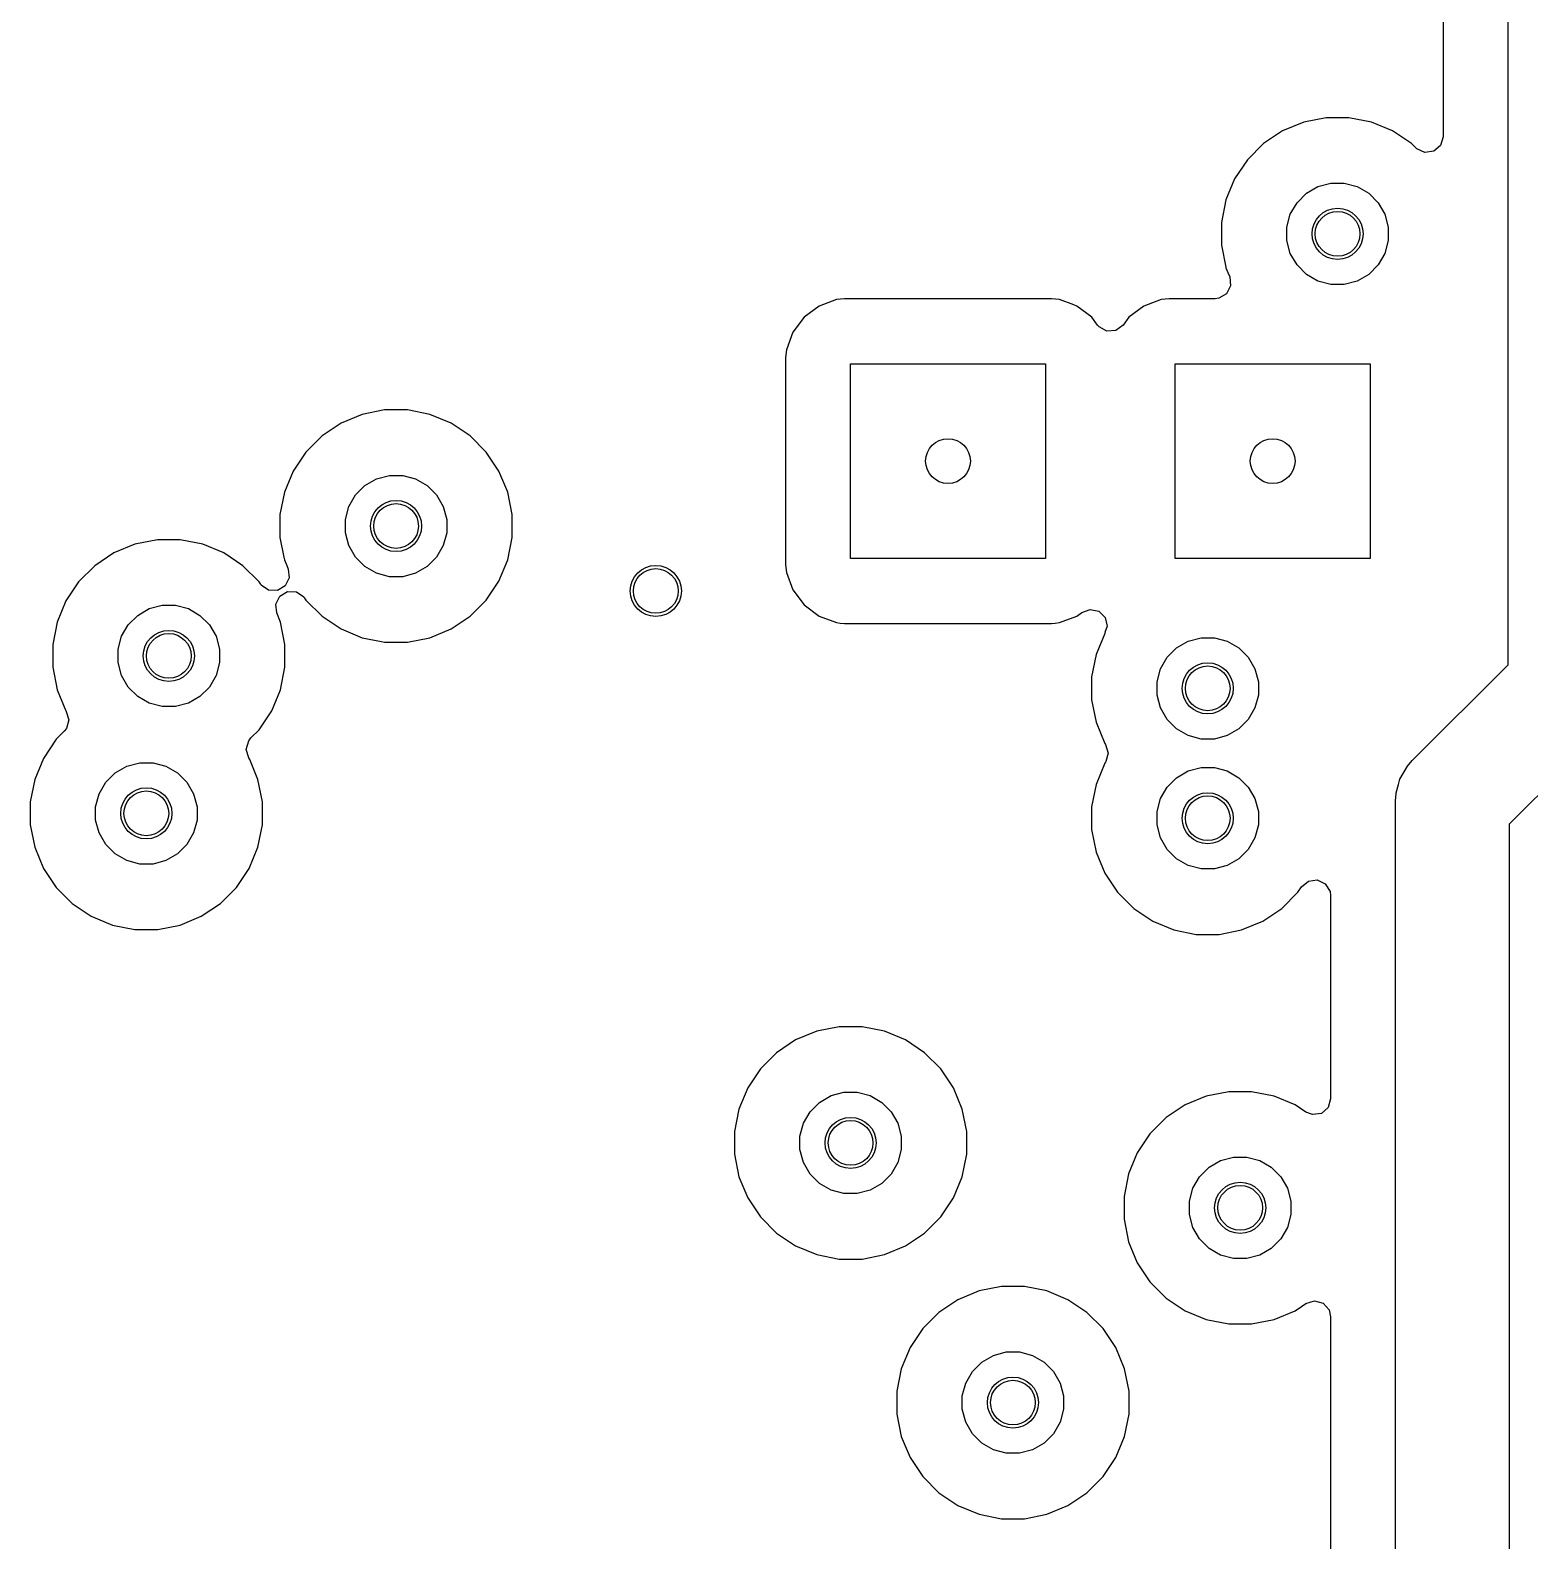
# Model space of a CAD drawing. Extents: x -2.18 to 1.8, y 0.44 to 2.81.
# Drawn here: x 0.0473 to 0.5092, y 1.6724 to 2.1377 of the extents above; entities that cross this region are included whole.
import ezdxf

# ---------------------------------------------------------------- set-up
doc = ezdxf.new("R2010")
doc.units = 0
doc.header["$MEASUREMENT"] = 0
doc.layers.add('BLACK', color=7, linetype='CONTINUOUS')

msp = doc.modelspace()

# ---------------------------------------------------------------- linework, layer by layer
at = {"layer": 'BLACK', "linetype": 'CONTINUOUS'}
for p, q in [((0.5025, 1.94225), (0.5025, 2.28775)), ((0.48248, 2.27744), (0.48248, 2.10489)), ((0.43957, 2.10939), (0.43306, 2.1067)), ((0.44648, 2.11077), (0.43957, 2.10939)), ((0.43957, 2.10939), (0.43957, 2.10939)), ((0.45352, 2.11077), (0.44648, 2.11077)), ((0.44648, 2.11077), (0.44648, 2.11077)), ((0.46043, 2.10939), (0.45352, 2.11077)), ((0.45352, 2.11077), (0.45352, 2.11077)), ((0.46694, 2.1067), (0.46043, 2.10939)), ((0.46043, 2.10939), (0.46043, 2.10939)), ((0.43306, 2.1067), (0.4272, 2.10278)), ((0.43306, 2.1067), (0.43306, 2.1067)), ((0.4728, 2.10278), (0.46694, 2.1067)), ((0.46694, 2.1067), (0.46694, 2.1067)), ((0.48248, 2.10489), (0.48171, 2.10225)), ((0.4272, 2.10278), (0.42222, 2.0978)), ((0.4272, 2.10278), (0.4272, 2.10278)), ((0.47415, 2.10144), (0.4728, 2.10278)), ((0.4728, 2.10278), (0.4728, 2.10278)), ((0.4744, 2.1012), (0.47415, 2.10144)), ((0.4769, 2.10006), (0.4744, 2.1012)), ((0.47963, 2.10045), (0.4769, 2.10006)), ((0.48171, 2.10225), (0.47963, 2.10045)), ((0.42222, 2.0978), (0.4183, 2.09194)), ((0.42222, 2.0978), (0.42222, 2.0978)), ((0.4183, 2.09194), (0.41561, 2.08543)), ((0.4183, 2.09194), (0.4183, 2.09194)), ((0.44041, 2.08749), (0.44397, 2.08955)), ((0.44397, 2.08955), (0.44794, 2.09061)), ((0.44794, 2.09061), (0.45206, 2.09061)), ((0.45206, 2.09061), (0.45603, 2.08955)), ((0.45603, 2.08955), (0.45959, 2.08749)), ((0.41561, 2.08543), (0.41423, 2.07852)), ((0.41561, 2.08543), (0.41561, 2.08543)), ((0.43545, 2.08103), (0.43751, 2.08459)), ((0.43751, 2.08459), (0.44041, 2.08749)), ((0.45959, 2.08749), (0.46249, 2.08459)), ((0.46249, 2.08459), (0.46455, 2.08103)), ((0.43439, 2.07706), (0.43545, 2.08103)), ((0.46455, 2.08103), (0.46561, 2.07706)), ((0.41423, 2.07852), (0.41423, 2.07148)), ((0.43439, 2.07294), (0.43439, 2.07706)), ((0.46561, 2.07706), (0.46561, 2.07294)), ((0.41423, 2.07148), (0.41558, 2.0647)), ((0.43545, 2.06897), (0.43439, 2.07294)), ((0.46561, 2.07294), (0.46455, 2.06897)), ((0.43751, 2.06541), (0.43545, 2.06897)), ((0.46455, 2.06897), (0.46249, 2.06541)), ((0.41558, 2.0647), (0.41561, 2.06457)), ((0.41561, 2.06457), (0.41621, 2.06311)), ((0.41621, 2.06311), (0.41677, 2.06177)), ((0.41677, 2.06177), (0.41706, 2.05903)), ((0.44041, 2.06251), (0.43751, 2.06541)), ((0.44397, 2.06045), (0.44041, 2.06251)), ((0.45959, 2.06251), (0.45603, 2.06045)), ((0.46249, 2.06541), (0.45959, 2.06251)), ((0.41583, 2.05657), (0.41346, 2.05517)), ((0.41706, 2.05903), (0.41583, 2.05657)), ((0.44794, 2.05939), (0.44397, 2.06045)), ((0.45206, 2.05939), (0.44794, 2.05939)), ((0.45603, 2.06045), (0.45206, 2.05939)), ((0.29031, 2.05275), (0.2857, 2.0493)), ((0.2957, 2.05476), (0.29031, 2.05275)), ((0.29808, 2.05502), (0.2957, 2.05476)), ((0.2957, 2.05476), (0.2957, 2.05476)), ((0.29809, 2.05502), (0.29808, 2.05502)), ((0.36191, 2.05502), (0.29809, 2.05502)), ((0.36192, 2.05502), (0.36191, 2.05502)), ((0.3643, 2.05476), (0.36192, 2.05502)), ((0.36874, 2.05311), (0.3643, 2.05476)), ((0.36969, 2.05275), (0.36874, 2.05311)), ((0.3743, 2.0493), (0.36969, 2.05275)), ((0.39031, 2.05275), (0.3857, 2.0493)), ((0.3957, 2.05476), (0.39031, 2.05275)), ((0.39808, 2.05502), (0.3957, 2.05476)), ((0.3957, 2.05476), (0.3957, 2.05476)), ((0.41226, 2.05502), (0.39808, 2.05502)), ((0.41346, 2.05517), (0.41226, 2.05502)), ((0.2857, 2.0493), (0.28225, 2.04469)), ((0.37609, 2.04691), (0.3743, 2.0493)), ((0.3743, 2.0493), (0.3743, 2.0493)), ((0.3743, 2.0493), (0.3743, 2.0493)), ((0.3857, 2.0493), (0.38391, 2.04691)), ((0.28225, 2.04469), (0.28024, 2.0393)), ((0.37655, 2.04638), (0.37609, 2.04691)), ((0.37896, 2.04507), (0.37655, 2.04638)), ((0.38171, 2.04526), (0.37896, 2.04507)), ((0.38391, 2.04691), (0.38171, 2.04526)), ((0.28024, 2.0393), (0.27998, 2.03692)), ((0.28024, 2.0393), (0.28024, 2.0393)), ((0.27998, 2.03692), (0.27998, 1.97308)), ((0.3, 1.975), (0.3, 2.035)), ((0.3, 2.035), (0.36, 2.035)), ((0.36, 2.035), (0.36, 1.975)), ((0.4, 1.975), (0.4, 2.035)), ((0.4, 2.035), (0.46, 2.035)), ((0.46, 2.035), (0.46, 1.975)), ((0.14957, 2.01939), (0.14306, 2.0167)), ((0.15648, 2.02077), (0.14957, 2.01939)), ((0.14957, 2.01939), (0.14957, 2.01939)), ((0.16352, 2.02077), (0.15648, 2.02077)), ((0.15648, 2.02077), (0.15648, 2.02077)), ((0.17043, 2.01939), (0.16352, 2.02077)), ((0.16352, 2.02077), (0.16352, 2.02077)), ((0.17694, 2.0167), (0.17043, 2.01939)), ((0.17043, 2.01939), (0.17043, 2.01939)), ((0.14306, 2.0167), (0.1372, 2.01278)), ((0.14306, 2.0167), (0.14306, 2.0167)), ((0.1828, 2.01278), (0.17694, 2.0167)), ((0.17694, 2.0167), (0.17694, 2.0167)), ((0.1372, 2.01278), (0.13222, 2.0078)), ((0.1372, 2.01278), (0.1372, 2.01278)), ((0.18778, 2.0078), (0.1828, 2.01278)), ((0.1828, 2.01278), (0.1828, 2.01278)), ((0.13222, 2.0078), (0.1283, 2.00194)), ((0.13222, 2.0078), (0.13222, 2.0078)), ((0.1917, 2.00194), (0.18778, 2.0078)), ((0.18778, 2.0078), (0.18778, 2.0078)), ((0.1283, 2.00194), (0.12561, 1.99543)), ((0.1283, 2.00194), (0.1283, 2.00194)), ((0.19439, 1.99543), (0.1917, 2.00194)), ((0.1917, 2.00194), (0.1917, 2.00194)), ((0.1917, 2.00194), (0.1917, 2.00194)), ((0.14751, 1.99459), (0.15041, 1.99749)), ((0.15041, 1.99749), (0.15397, 1.99955)), ((0.15397, 1.99955), (0.15794, 2.00061)), ((0.15794, 2.00061), (0.16206, 2.00061)), ((0.16206, 2.00061), (0.16603, 1.99955)), ((0.16603, 1.99955), (0.16959, 1.99749)), ((0.16959, 1.99749), (0.17249, 1.99459)), ((0.12561, 1.99543), (0.12423, 1.98852)), ((0.12561, 1.99543), (0.12561, 1.99543)), ((0.14545, 1.99103), (0.14751, 1.99459)), ((0.17249, 1.99459), (0.17455, 1.99103)), ((0.19577, 1.98852), (0.19439, 1.99543)), ((0.12423, 1.98852), (0.12423, 1.98148)), ((0.14439, 1.98706), (0.14545, 1.99103)), ((0.14439, 1.98294), (0.14439, 1.98706)), ((0.17455, 1.99103), (0.17561, 1.98706)), ((0.17561, 1.98706), (0.17561, 1.98294)), ((0.19577, 1.98148), (0.19577, 1.98852)), ((0.14545, 1.97897), (0.14439, 1.98294)), ((0.17561, 1.98294), (0.17455, 1.97897)), ((0.07957, 1.97939), (0.07306, 1.9767)), ((0.08648, 1.98077), (0.07957, 1.97939)), ((0.07957, 1.97939), (0.07957, 1.97939)), ((0.09352, 1.98077), (0.08648, 1.98077)), ((0.08648, 1.98077), (0.08648, 1.98077)), ((0.10043, 1.97939), (0.09352, 1.98077)), ((0.09352, 1.98077), (0.09352, 1.98077)), ((0.10694, 1.9767), (0.10043, 1.97939)), ((0.10043, 1.97939), (0.10043, 1.97939)), ((0.12423, 1.98148), (0.12543, 1.97543)), ((0.14751, 1.97541), (0.14545, 1.97897)), ((0.17455, 1.97897), (0.17249, 1.97541)), ((0.19439, 1.97457), (0.19577, 1.98148)), ((0.0672, 1.97278), (0.06222, 1.9678)), ((0.07306, 1.9767), (0.0672, 1.97278)), ((0.0672, 1.97278), (0.0672, 1.97278)), ((0.07306, 1.9767), (0.07306, 1.9767)), ((0.1128, 1.97278), (0.10694, 1.9767)), ((0.10694, 1.9767), (0.10694, 1.9767)), ((0.11778, 1.9678), (0.1128, 1.97278)), ((0.1128, 1.97278), (0.1128, 1.97278)), ((0.12543, 1.97543), (0.12561, 1.97457)), ((0.12561, 1.97457), (0.12633, 1.97281)), ((0.12633, 1.97281), (0.12677, 1.97175)), ((0.15041, 1.97251), (0.14751, 1.97541)), ((0.17249, 1.97541), (0.16959, 1.97251)), ((0.1917, 1.96806), (0.19439, 1.97457)), ((0.27998, 1.97308), (0.28024, 1.9707)), ((0.36, 1.975), (0.3, 1.975)), ((0.46, 1.975), (0.4, 1.975)), ((0.12707, 1.96902), (0.12584, 1.96656)), ((0.12677, 1.97175), (0.12707, 1.96902)), ((0.15397, 1.97045), (0.15041, 1.97251)), ((0.15794, 1.96939), (0.15397, 1.97045)), ((0.16206, 1.96939), (0.15794, 1.96939)), ((0.16603, 1.97045), (0.16206, 1.96939)), ((0.16959, 1.97251), (0.16603, 1.97045)), ((0.28024, 1.9707), (0.28024, 1.9707)), ((0.28024, 1.9707), (0.28225, 1.96531)), ((0.06222, 1.9678), (0.0583, 1.96194)), ((0.06222, 1.9678), (0.06222, 1.9678)), ((0.1182, 1.96717), (0.11778, 1.9678)), ((0.11778, 1.9678), (0.11778, 1.9678)), ((0.11846, 1.96682), (0.1182, 1.96717)), ((0.12072, 1.96525), (0.11846, 1.96682)), ((0.12347, 1.96515), (0.12072, 1.96525)), ((0.12584, 1.96656), (0.12347, 1.96515)), ((0.12416, 1.96344), (0.12653, 1.96485)), ((0.12653, 1.96485), (0.12928, 1.96475)), ((0.12928, 1.96475), (0.13154, 1.96318)), ((0.18778, 1.9622), (0.1917, 1.96806)), ((0.28225, 1.96531), (0.2857, 1.9607)), ((0.0583, 1.96194), (0.05561, 1.95543)), ((0.0583, 1.96194), (0.0583, 1.96194)), ((0.08041, 1.95749), (0.08397, 1.95955)), ((0.08397, 1.95955), (0.08794, 1.96061)), ((0.08794, 1.96061), (0.09206, 1.96061)), ((0.09206, 1.96061), (0.09603, 1.95955)), ((0.09603, 1.95955), (0.09959, 1.95749)), ((0.12293, 1.96098), (0.12416, 1.96344)), ((0.12323, 1.95825), (0.12293, 1.96098)), ((0.13154, 1.96318), (0.1318, 1.96283)), ((0.1318, 1.96283), (0.13222, 1.9622)), ((0.13222, 1.9622), (0.13222, 1.9622)), ((0.13222, 1.9622), (0.1372, 1.95722)), ((0.1828, 1.95722), (0.18778, 1.9622)), ((0.2857, 1.9607), (0.29031, 1.95725)), ((0.37119, 1.95837), (0.37377, 1.95933)), ((0.37377, 1.95933), (0.37645, 1.95874)), ((0.05561, 1.95543), (0.05423, 1.94852)), ((0.05561, 1.95543), (0.05561, 1.95543)), ((0.07545, 1.95103), (0.07751, 1.95459)), ((0.07751, 1.95459), (0.08041, 1.95749)), ((0.09959, 1.95749), (0.10249, 1.95459)), ((0.10249, 1.95459), (0.10455, 1.95103)), ((0.12439, 1.95543), (0.12323, 1.95825)), ((0.12577, 1.94852), (0.12439, 1.95543)), ((0.1372, 1.95722), (0.1372, 1.95722)), ((0.1372, 1.95722), (0.14306, 1.9533)), ((0.17694, 1.9533), (0.1828, 1.95722)), ((0.29031, 1.95725), (0.2957, 1.95524)), ((0.2957, 1.95524), (0.29677, 1.95512)), ((0.29677, 1.95512), (0.29808, 1.95498)), ((0.29808, 1.95498), (0.29809, 1.95498)), ((0.29809, 1.95498), (0.36191, 1.95498)), ((0.36191, 1.95498), (0.36192, 1.95498)), ((0.36192, 1.95498), (0.36298, 1.95509)), ((0.36298, 1.95509), (0.3643, 1.95524)), ((0.3643, 1.95524), (0.36969, 1.95725)), ((0.36969, 1.95725), (0.37119, 1.95837)), ((0.37645, 1.95874), (0.3784, 1.9568)), ((0.3784, 1.9568), (0.37898, 1.95411)), ((0.07439, 1.94706), (0.07545, 1.95103)), ((0.10455, 1.95103), (0.10561, 1.94706)), ((0.14306, 1.9533), (0.14306, 1.9533)), ((0.14306, 1.9533), (0.14306, 1.9533)), ((0.14306, 1.9533), (0.14957, 1.95061)), ((0.14957, 1.95061), (0.15551, 1.94943)), ((0.16352, 1.94923), (0.17043, 1.95061)), ((0.17043, 1.95061), (0.17694, 1.9533)), ((0.3783, 1.95194), (0.37561, 1.94543)), ((0.37842, 1.95215), (0.3783, 1.95194)), ((0.37898, 1.95411), (0.37833, 1.9522)), ((0.37833, 1.9522), (0.37842, 1.95215)), ((0.40041, 1.94749), (0.40397, 1.94955)), ((0.40397, 1.94955), (0.40794, 1.95061)), ((0.40794, 1.95061), (0.41206, 1.95061)), ((0.41206, 1.95061), (0.41603, 1.94955)), ((0.41603, 1.94955), (0.41959, 1.94749)), ((0.05423, 1.94852), (0.05423, 1.94148)), ((0.07439, 1.94294), (0.07439, 1.94706)), ((0.10561, 1.94706), (0.10561, 1.94294)), ((0.12577, 1.94148), (0.12577, 1.94852)), ((0.15551, 1.94943), (0.15648, 1.94923)), ((0.15648, 1.94923), (0.15648, 1.94923)), ((0.15648, 1.94923), (0.15648, 1.94923)), ((0.15648, 1.94923), (0.16352, 1.94923)), ((0.16352, 1.94923), (0.16352, 1.94923)), ((0.37561, 1.94543), (0.37423, 1.93852)), ((0.37561, 1.94543), (0.37561, 1.94543)), ((0.39751, 1.94459), (0.40041, 1.94749)), ((0.41959, 1.94749), (0.42249, 1.94459)), ((0.05423, 1.94148), (0.05561, 1.93457)), ((0.07545, 1.93897), (0.07439, 1.94294)), ((0.10561, 1.94294), (0.10455, 1.93897)), ((0.12439, 1.93457), (0.12577, 1.94148)), ((0.39439, 1.93706), (0.39545, 1.94103)), ((0.39545, 1.94103), (0.39751, 1.94459)), ((0.42249, 1.94459), (0.42455, 1.94103)), ((0.42455, 1.94103), (0.42561, 1.93706)), ((0.473, 1.91275), (0.5025, 1.94225)), ((0.07751, 1.93541), (0.07545, 1.93897)), ((0.10455, 1.93897), (0.10249, 1.93541)), ((0.37423, 1.93852), (0.37423, 1.93148)), ((0.39439, 1.93294), (0.39439, 1.93706)), ((0.42561, 1.93706), (0.42561, 1.93294)), ((0.05561, 1.93457), (0.05561, 1.93457)), ((0.05561, 1.93457), (0.0583, 1.92806)), ((0.08041, 1.93251), (0.07751, 1.93541)), ((0.08397, 1.93045), (0.08041, 1.93251)), ((0.09959, 1.93251), (0.09603, 1.93045)), ((0.10249, 1.93541), (0.09959, 1.93251)), ((0.1217, 1.92806), (0.12439, 1.93457)), ((0.37423, 1.93148), (0.37561, 1.92457)), ((0.39545, 1.92897), (0.39439, 1.93294)), ((0.42561, 1.93294), (0.42455, 1.92897)), ((0.0583, 1.92806), (0.0583, 1.92806)), ((0.0583, 1.92806), (0.05838, 1.92794)), ((0.05838, 1.92794), (0.0584, 1.92788)), ((0.0584, 1.92788), (0.05842, 1.92785)), ((0.05842, 1.92785), (0.05841, 1.92784)), ((0.05841, 1.92784), (0.0592, 1.92532)), ((0.08794, 1.92939), (0.08397, 1.93045)), ((0.09206, 1.92939), (0.08794, 1.92939)), ((0.09603, 1.93045), (0.09206, 1.92939)), ((0.11778, 1.9222), (0.1217, 1.92806)), ((0.39751, 1.92541), (0.39545, 1.92897)), ((0.42455, 1.92897), (0.42249, 1.92541)), ((0.05777, 1.92178), (0.05529, 1.9193)), ((0.05847, 1.92267), (0.05777, 1.92178)), ((0.0592, 1.92532), (0.05847, 1.92267)), ((0.1153, 1.91972), (0.11778, 1.9222)), ((0.37561, 1.92457), (0.37561, 1.92457)), ((0.37561, 1.92457), (0.3783, 1.91806)), ((0.40041, 1.92251), (0.39751, 1.92541)), ((0.40397, 1.92045), (0.40041, 1.92251)), ((0.41959, 1.92251), (0.41603, 1.92045)), ((0.42249, 1.92541), (0.41959, 1.92251)), ((0.53237, 1.92263), (0.50287, 1.89313)), ((0.05529, 1.9193), (0.05137, 1.91344)), ((0.11387, 1.91618), (0.1146, 1.91883)), ((0.1146, 1.91883), (0.1153, 1.91972)), ((0.3783, 1.91806), (0.37853, 1.91771)), ((0.37853, 1.91771), (0.37936, 1.91509)), ((0.40794, 1.91939), (0.40397, 1.92045)), ((0.41206, 1.91939), (0.40794, 1.91939)), ((0.41603, 1.92045), (0.41206, 1.91939)), ((0.05137, 1.91344), (0.04868, 1.90693)), ((0.05137, 1.91344), (0.05137, 1.91344)), ((0.11466, 1.91365), (0.11387, 1.91618)), ((0.11467, 1.91362), (0.11465, 1.91365)), ((0.11465, 1.91365), (0.11466, 1.91365)), ((0.11469, 1.91355), (0.11467, 1.91362)), ((0.11477, 1.91344), (0.11469, 1.91355)), ((0.11491, 1.91309), (0.11477, 1.91344)), ((0.11746, 1.90693), (0.11491, 1.91309)), ((0.37863, 1.91243), (0.37853, 1.91229)), ((0.37936, 1.91509), (0.37863, 1.91243)), ((0.47149, 1.91103), (0.473, 1.91275)), ((0.07058, 1.90608), (0.07348, 1.90899)), ((0.07348, 1.90899), (0.07704, 1.91105)), ((0.07704, 1.91105), (0.08102, 1.91211)), ((0.08102, 1.91211), (0.08513, 1.91211)), ((0.08513, 1.91211), (0.0891, 1.91105)), ((0.0891, 1.91105), (0.09266, 1.90899)), ((0.09266, 1.90899), (0.09556, 1.90608)), ((0.3783, 1.91194), (0.37561, 1.90543)), ((0.37853, 1.91229), (0.3783, 1.91194)), ((0.40041, 1.90749), (0.40397, 1.90955)), ((0.40397, 1.90955), (0.40794, 1.91061)), ((0.40794, 1.91061), (0.41206, 1.91061)), ((0.41206, 1.91061), (0.41603, 1.90955)), ((0.41603, 1.90955), (0.41959, 1.90749)), ((0.46921, 1.90707), (0.47149, 1.91103)), ((0.47149, 1.91103), (0.47149, 1.91103)), ((0.04868, 1.90693), (0.0473, 1.90002)), ((0.04868, 1.90693), (0.04868, 1.90693)), ((0.06852, 1.90252), (0.07058, 1.90608)), ((0.09556, 1.90608), (0.09762, 1.90252)), ((0.11884, 1.90002), (0.11746, 1.90693)), ((0.37561, 1.90543), (0.37423, 1.89852)), ((0.37561, 1.90543), (0.37561, 1.90543)), ((0.39545, 1.90103), (0.39751, 1.90459)), ((0.39751, 1.90459), (0.40041, 1.90749)), ((0.41959, 1.90749), (0.42249, 1.90459)), ((0.42249, 1.90459), (0.42455, 1.90103)), ((0.46806, 1.90278), (0.46877, 1.90543)), ((0.46877, 1.90543), (0.46921, 1.90707)), ((0.0473, 1.90002), (0.0473, 1.89297)), ((0.06746, 1.89855), (0.06852, 1.90252)), ((0.06746, 1.89444), (0.06746, 1.89855)), ((0.09762, 1.90252), (0.09868, 1.89855)), ((0.09868, 1.89855), (0.09868, 1.89444)), ((0.11884, 1.89297), (0.11884, 1.90002)), ((0.37423, 1.89852), (0.37423, 1.89148)), ((0.39439, 1.89706), (0.39545, 1.90103)), ((0.42455, 1.90103), (0.42561, 1.89706)), ((0.46787, 1.90037), (0.46802, 1.90266)), ((0.46787, 1.37963), (0.46787, 1.90037)), ((0.46802, 1.90266), (0.46806, 1.90278)), ((0.06852, 1.89047), (0.06746, 1.89444)), ((0.09868, 1.89444), (0.09762, 1.89047)), ((0.39439, 1.89294), (0.39439, 1.89706)), ((0.42561, 1.89706), (0.42561, 1.89294)), ((0.0473, 1.89297), (0.04868, 1.88606)), ((0.07058, 1.88691), (0.06852, 1.89047)), ((0.09762, 1.89047), (0.09556, 1.88691)), ((0.11746, 1.88606), (0.11884, 1.89297)), ((0.37423, 1.89148), (0.37561, 1.88457)), ((0.39545, 1.88897), (0.39439, 1.89294)), ((0.42561, 1.89294), (0.42455, 1.88897)), ((0.50287, 1.89313), (0.50287, 1.38687)), ((0.04868, 1.88606), (0.04868, 1.88606)), ((0.04868, 1.88606), (0.05137, 1.87955)), ((0.07348, 1.884), (0.07058, 1.88691)), ((0.09556, 1.88691), (0.09266, 1.884)), ((0.11477, 1.87955), (0.11746, 1.88606)), ((0.37561, 1.88457), (0.37561, 1.88457)), ((0.37561, 1.88457), (0.3783, 1.87806)), ((0.39751, 1.88541), (0.39545, 1.88897)), ((0.40041, 1.88251), (0.39751, 1.88541)), ((0.42249, 1.88541), (0.41959, 1.88251)), ((0.42455, 1.88897), (0.42249, 1.88541)), ((0.07704, 1.88195), (0.07348, 1.884)), ((0.08102, 1.88088), (0.07704, 1.88195)), ((0.08513, 1.88088), (0.08102, 1.88088)), ((0.0891, 1.88195), (0.08513, 1.88088)), ((0.09266, 1.884), (0.0891, 1.88195)), ((0.40397, 1.88045), (0.40041, 1.88251)), ((0.40794, 1.87939), (0.40397, 1.88045)), ((0.41603, 1.88045), (0.41206, 1.87939)), ((0.41959, 1.88251), (0.41603, 1.88045)), ((0.05137, 1.87955), (0.05137, 1.87955)), ((0.05137, 1.87955), (0.05529, 1.8737)), ((0.11085, 1.8737), (0.11477, 1.87955)), ((0.3783, 1.87806), (0.3783, 1.87806)), ((0.3783, 1.87806), (0.38222, 1.8722)), ((0.41206, 1.87939), (0.40794, 1.87939)), ((0.43891, 1.87389), (0.44102, 1.87566)), ((0.44102, 1.87566), (0.44375, 1.876)), ((0.44375, 1.876), (0.44623, 1.87481)), ((0.05529, 1.8737), (0.05529, 1.8737)), ((0.05529, 1.8737), (0.06027, 1.86871)), ((0.10587, 1.86871), (0.11085, 1.8737)), ((0.38222, 1.8722), (0.38222, 1.8722)), ((0.38222, 1.8722), (0.3872, 1.86722)), ((0.4328, 1.86722), (0.43778, 1.8722)), ((0.43778, 1.8722), (0.43891, 1.87389)), ((0.44623, 1.87481), (0.44768, 1.87247)), ((0.44768, 1.87247), (0.44785, 1.87118)), ((0.44785, 1.87118), (0.44785, 1.80854)), ((0.06027, 1.86871), (0.06027, 1.86871)), ((0.06027, 1.86871), (0.06613, 1.8648)), ((0.10001, 1.8648), (0.10587, 1.86871)), ((0.3872, 1.86722), (0.3872, 1.86722)), ((0.3872, 1.86722), (0.39306, 1.8633)), ((0.42694, 1.8633), (0.4328, 1.86722)), ((0.06613, 1.8648), (0.06613, 1.8648)), ((0.06613, 1.8648), (0.06613, 1.8648)), ((0.06613, 1.8648), (0.07264, 1.8621)), ((0.07264, 1.8621), (0.07955, 1.86073)), ((0.08659, 1.86073), (0.0935, 1.8621)), ((0.0935, 1.8621), (0.10001, 1.8648)), ((0.39306, 1.8633), (0.39306, 1.8633)), ((0.39306, 1.8633), (0.39306, 1.8633)), ((0.39306, 1.8633), (0.39957, 1.86061)), ((0.42043, 1.86061), (0.42694, 1.8633)), ((0.07955, 1.86073), (0.07955, 1.86073)), ((0.07955, 1.86073), (0.07955, 1.86073)), ((0.07955, 1.86073), (0.08659, 1.86073)), ((0.08659, 1.86073), (0.08659, 1.86073)), ((0.39957, 1.86061), (0.40647, 1.85923)), ((0.40647, 1.85923), (0.40648, 1.85923)), ((0.40648, 1.85923), (0.40648, 1.85923)), ((0.40648, 1.85923), (0.40648, 1.85923)), ((0.40648, 1.85923), (0.41352, 1.85923)), ((0.41352, 1.85923), (0.42043, 1.86061)), ((0.41352, 1.85923), (0.41352, 1.85923)), ((0.28957, 1.82939), (0.28306, 1.8267)), ((0.29648, 1.83077), (0.28957, 1.82939)), ((0.28957, 1.82939), (0.28957, 1.82939)), ((0.30352, 1.83077), (0.29648, 1.83077)), ((0.29648, 1.83077), (0.29648, 1.83077)), ((0.31043, 1.82939), (0.30352, 1.83077)), ((0.30352, 1.83077), (0.30352, 1.83077)), ((0.31694, 1.8267), (0.31043, 1.82939)), ((0.31043, 1.82939), (0.31043, 1.82939)), ((0.28306, 1.8267), (0.2772, 1.82278)), ((0.28306, 1.8267), (0.28306, 1.8267)), ((0.3228, 1.82278), (0.31694, 1.8267)), ((0.31694, 1.8267), (0.31694, 1.8267)), ((0.2772, 1.82278), (0.27222, 1.8178)), ((0.2772, 1.82278), (0.2772, 1.82278)), ((0.32778, 1.8178), (0.3228, 1.82278)), ((0.3228, 1.82278), (0.3228, 1.82278)), ((0.27222, 1.8178), (0.2683, 1.81194)), ((0.27222, 1.8178), (0.27222, 1.8178)), ((0.3317, 1.81194), (0.32778, 1.8178)), ((0.32778, 1.8178), (0.32778, 1.8178)), ((0.2683, 1.81194), (0.26561, 1.80543)), ((0.2683, 1.81194), (0.2683, 1.81194)), ((0.29397, 1.80955), (0.29794, 1.81061)), ((0.29794, 1.81061), (0.30206, 1.81061)), ((0.30206, 1.81061), (0.30603, 1.80955)), ((0.33439, 1.80543), (0.3317, 1.81194)), ((0.3317, 1.81194), (0.3317, 1.81194)), ((0.3317, 1.81194), (0.3317, 1.81194)), ((0.41648, 1.81077), (0.40957, 1.80939)), ((0.42352, 1.81077), (0.41648, 1.81077)), ((0.41648, 1.81077), (0.41648, 1.81077)), ((0.43043, 1.80939), (0.42352, 1.81077)), ((0.42352, 1.81077), (0.42352, 1.81077)), ((0.26561, 1.80543), (0.26423, 1.79852)), ((0.26561, 1.80543), (0.26561, 1.80543)), ((0.28751, 1.80459), (0.29041, 1.80749)), ((0.29041, 1.80749), (0.29397, 1.80955)), ((0.30603, 1.80955), (0.30959, 1.80749)), ((0.30959, 1.80749), (0.31249, 1.80459)), ((0.33577, 1.79852), (0.33439, 1.80543)), ((0.40306, 1.8067), (0.3972, 1.80278)), ((0.40957, 1.80939), (0.40306, 1.8067)), ((0.40306, 1.8067), (0.40306, 1.8067)), ((0.40957, 1.80939), (0.40957, 1.80939)), ((0.43694, 1.8067), (0.43043, 1.80939)), ((0.43043, 1.80939), (0.43043, 1.80939)), ((0.44026, 1.80448), (0.43694, 1.8067)), ((0.43694, 1.8067), (0.43694, 1.8067)), ((0.44708, 1.8059), (0.445, 1.8041)), ((0.44785, 1.80854), (0.44708, 1.8059)), ((0.28439, 1.79706), (0.28545, 1.80103)), ((0.28545, 1.80103), (0.28751, 1.80459)), ((0.31249, 1.80459), (0.31455, 1.80103)), ((0.31455, 1.80103), (0.31561, 1.79706)), ((0.3972, 1.80278), (0.39222, 1.7978)), ((0.3972, 1.80278), (0.3972, 1.80278)), ((0.44228, 1.80371), (0.44026, 1.80448)), ((0.445, 1.8041), (0.44228, 1.80371)), ((0.26423, 1.79852), (0.26423, 1.79148)), ((0.28439, 1.79294), (0.28439, 1.79706)), ((0.31561, 1.79706), (0.31561, 1.79294)), ((0.33577, 1.79148), (0.33577, 1.79852)), ((0.39222, 1.7978), (0.3883, 1.79194)), ((0.39222, 1.7978), (0.39222, 1.7978)), ((0.26423, 1.79148), (0.26561, 1.78457)), ((0.28545, 1.78897), (0.28439, 1.79294)), ((0.31561, 1.79294), (0.31455, 1.78897)), ((0.33439, 1.78457), (0.33577, 1.79148)), ((0.3883, 1.79194), (0.38561, 1.78543)), ((0.3883, 1.79194), (0.3883, 1.79194)), ((0.28751, 1.78541), (0.28545, 1.78897)), ((0.31455, 1.78897), (0.31249, 1.78541)), ((0.40751, 1.78459), (0.41041, 1.78749)), ((0.41041, 1.78749), (0.41397, 1.78955)), ((0.41397, 1.78955), (0.41794, 1.79061)), ((0.41794, 1.79061), (0.42206, 1.79061)), ((0.42206, 1.79061), (0.42603, 1.78955)), ((0.42603, 1.78955), (0.42959, 1.78749)), ((0.42959, 1.78749), (0.43249, 1.78459)), ((0.26561, 1.78457), (0.26561, 1.78457)), ((0.26561, 1.78457), (0.2683, 1.77806)), ((0.29041, 1.78251), (0.28751, 1.78541)), ((0.29397, 1.78045), (0.29041, 1.78251)), ((0.30959, 1.78251), (0.30603, 1.78045)), ((0.31249, 1.78541), (0.30959, 1.78251)), ((0.3317, 1.77806), (0.33439, 1.78457)), ((0.38561, 1.78543), (0.38423, 1.77852)), ((0.38561, 1.78543), (0.38561, 1.78543)), ((0.40545, 1.78103), (0.40751, 1.78459)), ((0.43249, 1.78459), (0.43455, 1.78103)), ((0.2683, 1.77806), (0.2683, 1.77806)), ((0.2683, 1.77806), (0.27222, 1.7722)), ((0.29794, 1.77939), (0.29397, 1.78045)), ((0.30206, 1.77939), (0.29794, 1.77939)), ((0.30603, 1.78045), (0.30206, 1.77939)), ((0.32778, 1.7722), (0.3317, 1.77806)), ((0.38423, 1.77852), (0.38423, 1.77148)), ((0.40439, 1.77706), (0.40545, 1.78103)), ((0.43455, 1.78103), (0.43561, 1.77706)), ((0.40439, 1.77294), (0.40439, 1.77706)), ((0.40545, 1.76897), (0.40439, 1.77294)), ((0.43561, 1.77294), (0.43455, 1.76897)), ((0.43561, 1.77706), (0.43561, 1.77294)), ((0.27222, 1.7722), (0.27222, 1.7722)), ((0.27222, 1.7722), (0.2772, 1.76722)), ((0.3228, 1.76722), (0.32778, 1.7722)), ((0.38423, 1.77148), (0.38561, 1.76457)), ((0.40751, 1.76541), (0.40545, 1.76897)), ((0.43455, 1.76897), (0.43249, 1.76541)), ((0.2772, 1.76722), (0.2772, 1.76722)), ((0.2772, 1.76722), (0.28306, 1.7633)), ((0.31694, 1.7633), (0.3228, 1.76722)), ((0.38561, 1.76457), (0.38561, 1.76457)), ((0.38561, 1.76457), (0.3883, 1.75806)), ((0.41041, 1.76251), (0.40751, 1.76541)), ((0.43249, 1.76541), (0.42959, 1.76251)), ((0.28306, 1.7633), (0.28306, 1.7633)), ((0.28306, 1.7633), (0.28306, 1.7633)), ((0.28306, 1.7633), (0.28957, 1.76061)), ((0.28957, 1.76061), (0.29648, 1.75923)), ((0.29648, 1.75923), (0.29648, 1.75923)), ((0.29648, 1.75923), (0.29648, 1.75923)), ((0.29648, 1.75923), (0.30352, 1.75923)), ((0.30352, 1.75923), (0.31043, 1.76061)), ((0.30352, 1.75923), (0.30352, 1.75923)), ((0.31043, 1.76061), (0.31694, 1.7633)), ((0.41397, 1.76045), (0.41041, 1.76251)), ((0.41794, 1.75939), (0.41397, 1.76045)), ((0.42206, 1.75939), (0.41794, 1.75939)), ((0.42603, 1.76045), (0.42206, 1.75939)), ((0.42959, 1.76251), (0.42603, 1.76045)), ((0.3883, 1.75806), (0.3883, 1.75806)), ((0.3883, 1.75806), (0.39222, 1.7522)), ((0.34648, 1.75077), (0.33957, 1.74939)), ((0.35352, 1.75077), (0.34648, 1.75077)), ((0.34648, 1.75077), (0.34648, 1.75077)), ((0.36043, 1.74939), (0.35352, 1.75077)), ((0.35352, 1.75077), (0.35352, 1.75077)), ((0.39222, 1.7522), (0.39222, 1.7522)), ((0.39222, 1.7522), (0.3972, 1.74722)), ((0.33306, 1.7467), (0.3272, 1.74278)), ((0.33957, 1.74939), (0.33306, 1.7467)), ((0.33306, 1.7467), (0.33306, 1.7467)), ((0.33957, 1.74939), (0.33957, 1.74939)), ((0.36694, 1.7467), (0.36043, 1.74939)), ((0.36043, 1.74939), (0.36043, 1.74939)), ((0.3728, 1.74278), (0.36694, 1.7467)), ((0.36694, 1.7467), (0.36694, 1.7467)), ((0.3972, 1.74722), (0.3972, 1.74722)), ((0.3972, 1.74722), (0.40306, 1.7433)), ((0.43886, 1.74458), (0.44026, 1.74552)), ((0.44026, 1.74552), (0.44289, 1.74634)), ((0.44289, 1.74634), (0.44554, 1.74561)), ((0.44554, 1.74561), (0.44738, 1.74357)), ((0.3272, 1.74278), (0.32222, 1.7378)), ((0.3272, 1.74278), (0.3272, 1.74278)), ((0.37778, 1.7378), (0.3728, 1.74278)), ((0.3728, 1.74278), (0.3728, 1.74278)), ((0.40306, 1.7433), (0.40306, 1.7433)), ((0.40306, 1.7433), (0.40306, 1.7433)), ((0.40306, 1.7433), (0.40957, 1.74061)), ((0.40957, 1.74061), (0.41648, 1.73923)), ((0.42352, 1.73923), (0.43043, 1.74061)), ((0.43043, 1.74061), (0.43694, 1.7433)), ((0.43694, 1.7433), (0.43886, 1.74458)), ((0.44738, 1.74357), (0.44785, 1.74146)), ((0.44785, 1.74146), (0.44785, 1.66565)), ((0.32222, 1.7378), (0.3183, 1.73194)), ((0.32222, 1.7378), (0.32222, 1.7378)), ((0.3817, 1.73194), (0.37778, 1.7378)), ((0.37778, 1.7378), (0.37778, 1.7378)), ((0.41648, 1.73923), (0.41648, 1.73923)), ((0.41648, 1.73923), (0.41648, 1.73923)), ((0.41648, 1.73923), (0.42352, 1.73923)), ((0.42352, 1.73923), (0.42352, 1.73923)), ((0.3183, 1.73194), (0.31561, 1.72543)), ((0.3183, 1.73194), (0.3183, 1.73194)), ((0.38439, 1.72543), (0.3817, 1.73194)), ((0.3817, 1.73194), (0.3817, 1.73194)), ((0.3817, 1.73194), (0.3817, 1.73194)), ((0.33751, 1.72459), (0.34041, 1.72749)), ((0.34041, 1.72749), (0.34397, 1.72955)), ((0.34397, 1.72955), (0.34794, 1.73061)), ((0.34794, 1.73061), (0.35206, 1.73061)), ((0.35206, 1.73061), (0.35603, 1.72955)), ((0.35603, 1.72955), (0.35959, 1.72749)), ((0.35959, 1.72749), (0.36249, 1.72459)), ((0.31561, 1.72543), (0.31423, 1.71852)), ((0.31561, 1.72543), (0.31561, 1.72543)), ((0.33545, 1.72103), (0.33751, 1.72459)), ((0.36249, 1.72459), (0.36455, 1.72103)), ((0.38577, 1.71852), (0.38439, 1.72543)), ((0.31423, 1.71852), (0.31423, 1.71148)), ((0.33439, 1.71706), (0.33545, 1.72103)), ((0.33439, 1.71294), (0.33439, 1.71706)), ((0.36455, 1.72103), (0.36561, 1.71706)), ((0.36561, 1.71706), (0.36561, 1.71294)), ((0.38577, 1.71148), (0.38577, 1.71852)), ((0.33545, 1.70897), (0.33439, 1.71294)), ((0.36561, 1.71294), (0.36455, 1.70897)), ((0.31423, 1.71148), (0.31561, 1.70457)), ((0.33751, 1.70541), (0.33545, 1.70897)), ((0.36455, 1.70897), (0.36249, 1.70541)), ((0.38439, 1.70457), (0.38577, 1.71148)), ((0.31561, 1.70457), (0.31561, 1.70457)), ((0.31561, 1.70457), (0.3183, 1.69806)), ((0.34041, 1.70251), (0.33751, 1.70541)), ((0.36249, 1.70541), (0.35959, 1.70251)), ((0.3817, 1.69806), (0.38439, 1.70457)), ((0.34397, 1.70045), (0.34041, 1.70251)), ((0.34794, 1.69939), (0.34397, 1.70045)), ((0.35206, 1.69939), (0.34794, 1.69939)), ((0.35603, 1.70045), (0.35206, 1.69939)), ((0.35959, 1.70251), (0.35603, 1.70045)), ((0.3183, 1.69806), (0.3183, 1.69806)), ((0.3183, 1.69806), (0.32222, 1.6922)), ((0.37778, 1.6922), (0.3817, 1.69806)), ((0.32222, 1.6922), (0.32222, 1.6922)), ((0.32222, 1.6922), (0.3272, 1.68722)), ((0.3728, 1.68722), (0.37778, 1.6922)), ((0.3272, 1.68722), (0.3272, 1.68722)), ((0.3272, 1.68722), (0.33306, 1.6833)), ((0.36694, 1.6833), (0.3728, 1.68722)), ((0.33306, 1.6833), (0.33306, 1.6833)), ((0.33306, 1.6833), (0.33306, 1.6833)), ((0.33306, 1.6833), (0.33957, 1.68061)), ((0.33957, 1.68061), (0.34648, 1.67923)), ((0.35352, 1.67923), (0.36043, 1.68061)), ((0.36043, 1.68061), (0.36694, 1.6833)), ((0.34648, 1.67923), (0.34648, 1.67923)), ((0.34648, 1.67923), (0.34648, 1.67923)), ((0.34648, 1.67923), (0.35352, 1.67923)), ((0.35352, 1.67923), (0.35352, 1.67923))]:
    msp.add_line(p, q, dxfattribs=at)
at = {"layer": 'BLACK'}
for centre, radius in [((0.45, 2.075), 0.00787), ((0.33, 2.005), 0.00689), ((0.43, 2.005), 0.00689), ((0.16, 1.985), 0.00787), ((0.24, 1.965), 0.00787), ((0.09, 1.945), 0.00787), ((0.41, 1.935), 0.00787), ((0.08307, 1.8965), 0.00787), ((0.41, 1.895), 0.00787), ((0.3, 1.795), 0.00787), ((0.42, 1.775), 0.00787), ((0.35, 1.715), 0.00787)]:
    msp.add_circle(centre, radius, dxfattribs=at)
at = {"layer": 'WHITE'}
for centre in [(0.45, 2.075), (0.33, 2.005), (0.43, 2.005), (0.16, 1.985), (0.24, 1.965), (0.09, 1.945), (0.41, 1.935), (0.08307, 1.8965), (0.41, 1.895), (0.3, 1.795), (0.42, 1.775), (0.35, 1.715)]:
    msp.add_circle(centre, 0.00689, dxfattribs=at)

doc.saveas('drawing.dxf')
